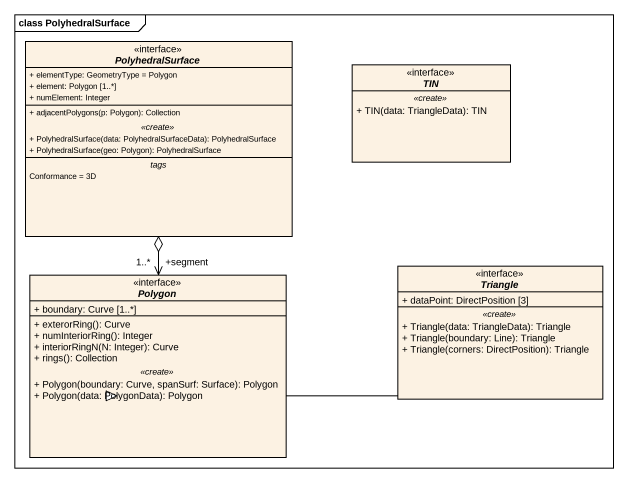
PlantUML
@startuml
mainframe class PolyhedralSurface
hide circle
hide empty members
skinparam classAttributeIconSize 0
interface PolyhedralSurface {
  + elementType: GeometryType = Polygon
  + element: Polygon [1..*]
  + numElement: Integer
  --
  + adjacentPolygons(p: Polygon): Collection
  .. <<create>> ..
  + PolyhedralSurface(data: PolyhedralSurfaceData): PolyhedralSurface
  + PolyhedralSurface(geo: Polygon): PolyhedralSurface
  -- tags --
  Conformance = 3D
}
interface TIN {
  .. <<create>> ..
  + TIN(data: TriangleData): TIN
}
interface Polygon {
  + boundary: Curve [1..*]
  --
  + exterorRing(): Curve
  + numInteriorRing(): Integer
  + interiorRingN(N: Integer): Curve
  + rings(): Collection
  .. <<create>> ..
  + Polygon(boundary: Curve, spanSurf: Surface): Polygon
  + Polygon(data: PolygonData): Polygon
}
interface Triangle {
  + dataPoint: DirectPosition [3]
  .. <<create>> ..
  + Triangle(data: TriangleData): Triangle
  + Triangle(boundary: Line): Triangle
  + Triangle(corners: DirectPosition): Triangle
}
Polygon "+segment\n1..*" <-up-o PolyhedralSurface
Triangle -left-|> Polygon
@enduml
